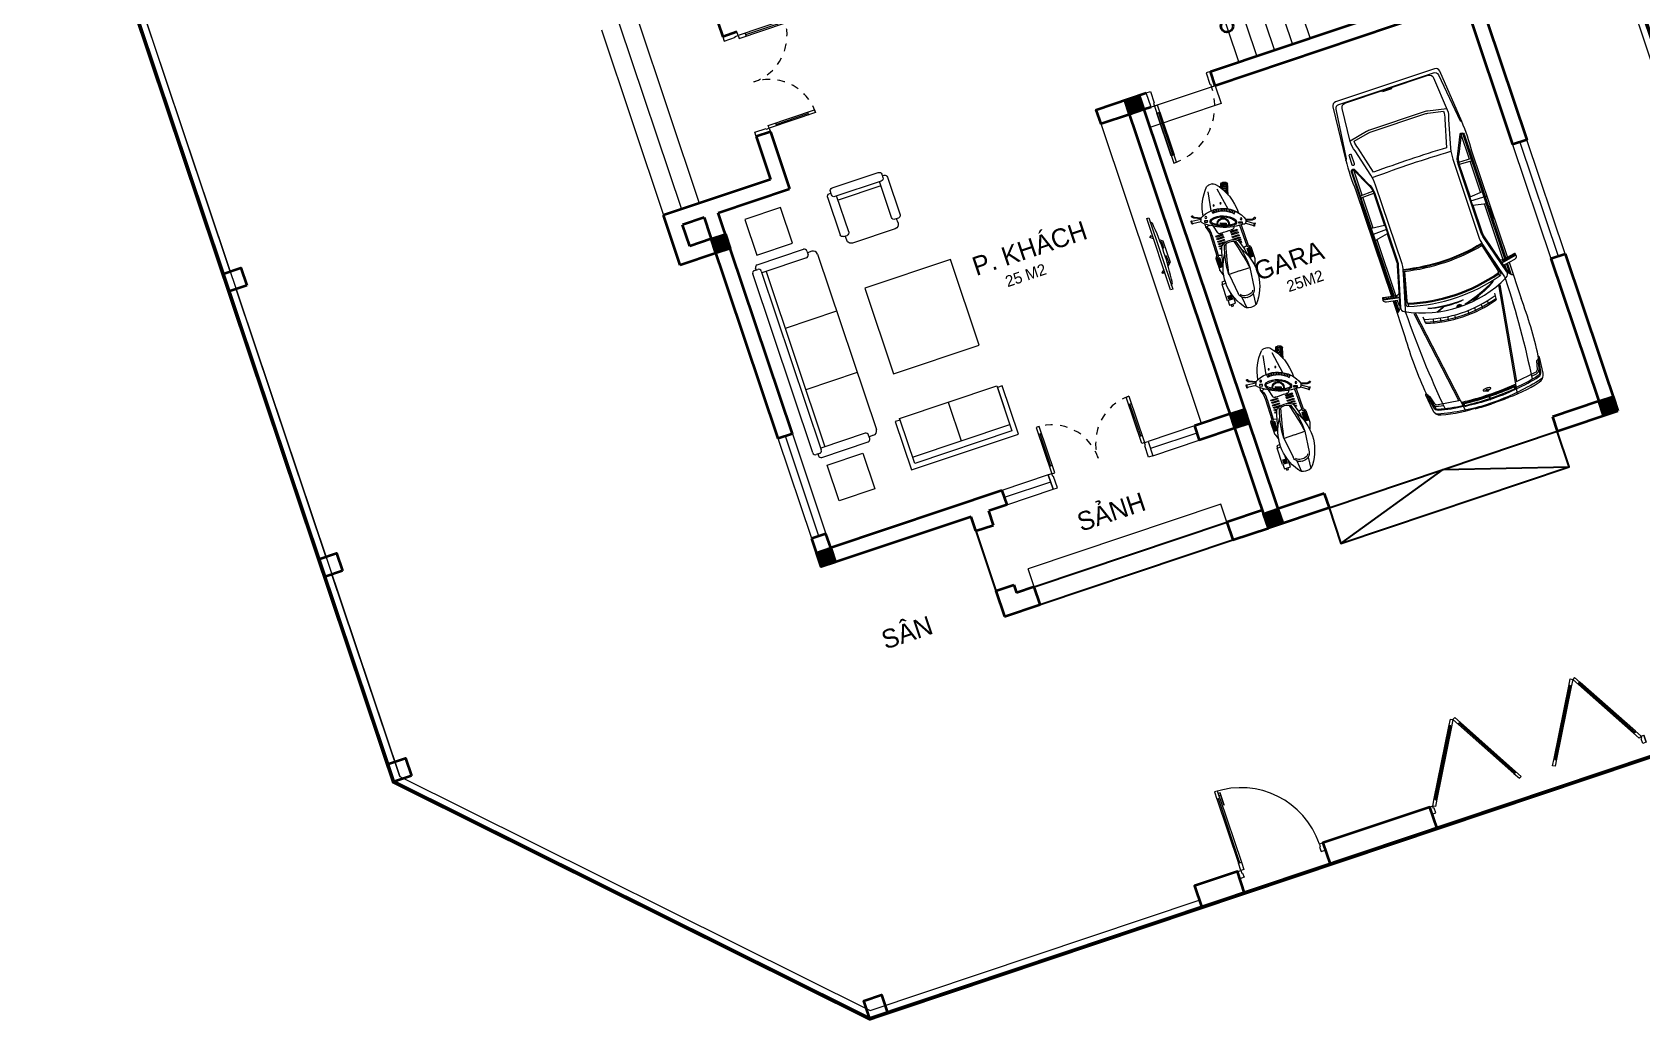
# Model space of a CAD drawing. Header units: metres. Extents: x 568336 to 569219, y 2065964 to 2066430.
# Drawn here: x 568352.78 to 568374.17, y 2066049.52 to 2066062.66 of the extents above; entities that cross this region are included whole.
import ezdxf

# ---------------------------------------------------------------- set-up
doc = ezdxf.new("R2010")
doc.units = ezdxf.units.M
for name, pattern in [('$AUDIT_BAD_LTYPE2', [0]), ('CENTER', [2, 1.25, -0.25, 0.25, -0.25]), ('DASHED', [0.75, 0.5, -0.25]), ('HIDDEN', [0.375, 0.25, -0.125]), ('HIDDEN2', [0.1875, 0.125, -0.0625]), ('Xref-VCMT-BT3 - tuong bao$0$HIDDEN', [0.375, 0.25, -0.125])]:
    doc.linetypes.add(name, pattern=pattern)
doc.layers.get('0').update_dxf_attribs({"linetype": 'CONTINUOUS'})
for name, color, linetype, lineweight in [('-CONCRETE', 1, 'CONTINUOUS', 35), ('-DOOR', 137, 'CONTINUOUS', 9), ('-FURNITURE', 46, 'CONTINUOUS', 9), ('-KH', 143, 'CONTINUOUS', 13), ('-LINE1', 7, 'CONTINUOUS', 18), ('-RANH GIOI KHU DAT', 12, 'CENTER', 18), ('-TEXT', 7, 'CONTINUOUS', 15), ('-WALL', 4, 'CONTINUOUS', 35), ('Bighome_khuat', 251, 'DASHED', 5), ('TEXT25', 2, 'CONTINUOUS', 13)]:
    doc.layers.add(name, color=color, linetype=linetype, lineweight=lineweight)
doc.layers.add('SOLO', color=7, linetype='CONTINUOUS')
doc.styles.add('T1', font='', dxfattribs={"height": 200})
doc.styles.get('T1').set_extended_font_data('VNgeometric Light')

# ---------------------------------------------------------------- blocks, each defined once
blk = doc.blocks.new('A$C5C575821')
at = {"layer": '-CONCRETE'}
h = blk.add_hatch(color=256, dxfattribs=at)
h.dxf.hatch_style = 1
h.paths.add_polyline_path([(0, 200), (0, 0), (200, 0), (200, 200)])
blk.add_lwpolyline([(0, 0), (200, 0), (200, 200), (0, 200)], close=True, dxfattribs=at)
blk = doc.blocks.new('LUOI M1')
at = {"layer": '-WALL'}
for p in [(-200, 13100), (4600, 13100), (8100, 13100), (-200, 9400), (4600, 9400), (8100, 9400), (-200, 5600), (4600, 5600), (8100, 5600), (-200, -200), (4600, -200), (8100, -200)]:
    blk.add_blockref('A$C5C575821', p, dxfattribs=at)
blk = doc.blocks.new('BT1-T1')
at = {"layer": '-CONCRETE', "xscale": -1}
blk.add_blockref('LUOI M1', (203987, 32801), dxfattribs=at)
blk = doc.blocks.new('A$C6CE07C06')
for p, q in [((1925, 1839), (1915, 1601)), ((2811, 1945), (2844, 1766)), ((2816, 1953), (2822, 1954)), ((2828, 1949), (2860, 1769)), ((2900, 1839), (3433, 1839)), ((3068, 1815), (2905, 1815)), ((1355, 1774), (989, 1774)), ((1356, 1801), (1350, 1615)), ((1387, 1801), (1382, 1615)), ((1842, 1774), (1387, 1774)), ((1857, 1615), (1840, 1801)), ((1980, 1615), (2018, 1801)), ((2839, 1774), (2013, 1774)), ((2856, 1761), (2853, 1760)), ((3055, 1801), (2907, 1801)), ((2996, 1774), (2912, 1774)), ((3245, 1511), (3341, 1500)), ((3370, 1393), (3312, 1380)), ((3391, 1290), (3332, 1281)), ((3406, 1186), (3347, 1180)), ((3414, 1081), (3355, 1079)), ((3391, 675), (3332, 685)), ((3406, 779), (3347, 785)), ((3414, 884), (3355, 886)), ((3341, 465), (3245, 454)), ((3370, 572), (3312, 585)), ((1356, 164), (1350, 350)), ((1387, 164), (1382, 351)), ((1857, 351), (1840, 164)), ((1925, 127), (1915, 364)), ((1980, 351), (2018, 164)), ((1355, 191), (989, 191)), ((1842, 191), (1387, 191)), ((2839, 191), (2013, 191)), ((2811, 20), (2844, 199)), ((2816, 12), (2822, 11)), ((2828, 16), (2860, 196)), ((2901, 127), (3422, 127)), ((3068, 150), (2905, 150)), ((3055, 164), (2907, 164)), ((2996, 191), (2912, 191))]:
    blk.add_line(p, q)
for points in [[(48, 285), (48, 1680, -0.373826), (99, 1739), (803, 1820), (820, 1839), (54, 1773, 0.383818), (0, 1713), (0, 252, 0.383818), (54, 192), (820, 126), (803, 145), (99, 226, -0.373826)], [(2557, 404), (3001, 284, 0.388671), (3036, 301, 0.143383), (3036, 1665, 0.390953), (3001, 1682), (2557, 1559, -0.106047)], [(4564, 983, 0.027521), (4546, 1368, -0.543027), (4554, 1373), (4603, 1360, -0.308444), (4617, 1345, -0.028524), (4637, 983, -0.028524), (4617, 620, -0.308444), (4603, 605), (4554, 592, -0.543027), (4546, 597, 0.027521)], [(4501, 981, 0.027754), (4500, 1005, 0.037978), (4497, 1021, 0.078467), (4490, 1036, 0.253942), (4486, 1038, 0.253942), (4481, 1036, 0.078467), (4475, 1021, 0.037978), (4472, 1005, 0.027754), (4470, 981, 0.027754), (4472, 958, 0.037978), (4475, 941, 0.078467), (4481, 927, 0.253942), (4486, 924, 0.253942), (4490, 927, 0.078467), (4497, 941, 0.037978), (4500, 958, 0.027754)], [(906, 228), (776, 228, 0.414214), (764, 215), (764, 203, 0.414214), (776, 190), (906, 190, 0.414214), (919, 203), (919, 215, 0.414214)]]:
    blk.add_lwpolyline(points, format="xyb", close=True)
for points in [[(817, 1835, -0.039974), (1255, 1839), (2827, 1839)], [(2832, 150), (1846, 150), (999, 150, -0.758852), (984, 205), (1232, 321, -0.14996), (1372, 364), (1915, 364), (2389, 364, -0.077307), (2455, 354), (3016, 199, 0.360394), (3088, 230, 0.242572), (3089, 1735, 0.360655), (3017, 1766), (2455, 1611, -0.077307), (2389, 1601), (1915, 1601), (1372, 1601, -0.137614), (1232, 1645), (984, 1761, -0.758852), (999, 1815), (1846, 1815), (2832, 1815)], [(2834, 1801), (999, 1801, 0.768317), (992, 1772), (1240, 1655, 0.14228), (1371, 1613), (1857, 1615), (1865, 1608), (1971, 1608), (1980, 1615), (2389, 1615, 0.077278), (2451, 1624), (3023, 1782, 0.231129), (3080, 1839)], [(2912, 1774), (2884, 1931, 0.322829), (2849, 1965), (2812, 1959, 0.422531), (2806, 1952), (2842, 1758), (2825, 1723)], [(4578, 1777, -0.06824), (4603, 1702, -0.051611), (4688, 983), (4688, 1178, 0.069896), (4626, 1707, 0.32103), (4523, 1797), (4292, 1820, 0.311578), (4273, 1810, 0.311578)], [(4609, 1370, 0.043765), (4549, 1724, 0.303464), (4496, 1773), (4373, 1795, 0.018633), (4273, 1810, 0.083909), (4370, 1778), (4493, 1756, -0.304556), (4533, 1720, -0.038587), (4593, 1374)], [(4553, 340, -0.027873), (3110, 247, -0.059366), (3058, 256), (2582, 386, 0.079464), (2446, 413), (1281, 413, 0.06068), (1127, 394), (736, 296, -0.120949), (592, 270), (116, 311, -0.39497), (59, 371), (59, 1600, -0.404135), (117, 1660), (602, 1699, -0.112937), (736, 1673), (1127, 1571, 0.06068), (1281, 1553), (2446, 1553, 0.070217), (2582, 1578), (3058, 1711, -0.044809), (3109, 1718, -0.02806), (4553, 1625)], [(585, 1698), (531, 1430, 0.050349), (524, 1369), (524, 593, 0.051729), (531, 530), (585, 271)], [(713, 346, -0.11132), (605, 325), (561, 536, -0.051729), (555, 593), (555, 1369, -0.050349), (560, 1424), (605, 1644, -0.111864), (714, 1623), (1102, 1522, 0.016174), (1102, 443), (713, 347)], [(4517, 1385), (4476, 1703, 0.304567), (4446, 1739), (4333, 1770, -0.23887), (4324, 1778), (4320, 1790)], [(4512, 1628), (4500, 1706, 0.304567), (4453, 1762), (4438, 1766)], [(1170, 1557, 0.017383), (1170, 408, -9.34877)], [(2526, 1563, -0.107872), (2527, 402, 0.970081)], [(2537, 1565, -0.107895), (2538, 400, -0.109161)], [(3212, 1273, -0.045041), (3259, 1070, 0.050749), (3081, 1543, -0.062222), (3208, 1285), (3219, 1281), (3256, 1209)], [(3104, 1495, -0.052375), (3205, 1275), (3214, 1272), (3259, 1184)], [(4578, 988, 0.025968), (4561, 1353, -0.502127), (4565, 1357), (4613, 1347)], [(4689, 1226), (4695, 1226, -0.001921), (4700, 983)], [(3197, 762, -0.045041), (3153, 558, 0.050749), (3195, 1062, -0.062222), (3198, 775), (3207, 766), (3242, 679)], [(3239, 660), (3198, 760), (3191, 767, 0.052375), (3195, 1009)], [(4578, 188, 0.06824), (4603, 263, 0.051611), (4688, 983), (4688, 788, -0.069896), (4626, 258, -0.32103), (4523, 168), (4292, 145, -0.311578), (4273, 155, -0.311578)], [(4613, 618), (4565, 608, -0.502127), (4561, 612, 0.02601), (4578, 977, 0.026384)], [(4689, 739), (4695, 739, 0.001921), (4700, 983)], [(4611, 595, -0.046101), (4549, 241, -0.303464), (4496, 192), (4373, 171, -0.018633), (4273, 155, -0.083909), (4370, 187), (4493, 209, 0.304556), (4533, 245, 0.038587), (4593, 591)], [(4517, 580), (4476, 262, -0.304567), (4446, 227), (4333, 195, 0.23887), (4324, 187), (4320, 175)], [(2834, 164), (999, 164, -0.768317), (992, 193), (1240, 310, -0.149181), (1371, 351), (1857, 351), (1865, 357), (1971, 357), (1980, 351), (2389, 351, -0.077278), (2451, 341), (3023, 184, -0.228236), (3080, 127)], [(2912, 191), (2884, 34, -0.322829), (2849, 0), (2812, 6, -0.422531), (2806, 14), (2842, 207), (2825, 242)], [(4512, 337), (4500, 259, -0.304567), (4453, 203), (4438, 199)], [(817, 130, 0.041495), (1267, 127), (2827, 127)]]:
    blk.add_lwpolyline(points, format="xyb")
for points in [[(2072, 1839), (2072, 1815), (2251, 1815), (2251, 1839)], [(2092, 1839), (2092, 1830), (2233, 1830), (2233, 1839)], [(2835, 1963), (2874, 1764), (2872, 1737)], [(2558, 1553), (2959, 1653), (3041, 1653)], [(3153, 1597), (4682, 1360)], [(3157, 1617), (4514, 1407)], [(49, 1051), (76, 1051), (76, 920), (49, 920)], [(3153, 368), (4682, 605)], [(3157, 348), (4514, 558)], [(2558, 412), (2959, 313), (3041, 313)], [(2835, 2), (2874, 201), (2872, 228)], [(2072, 127), (2072, 150), (2251, 150), (2251, 127)], [(2092, 127), (2092, 135), (2233, 135), (2233, 127)]]:
    blk.add_lwpolyline(points)
blk.add_lwpolyline([(4637, 988), (4570, 988), (4570, 977), (4637, 977)], close=True)
blk.add_circle((4502, 982), 17.5)
for centre, radius, start, end in [((2818, 1947), 6.67, 102.2823, 190.4042), ((2821, 1948), 6.67, 10.3268, 82.609), ((3648, -4086), 5929, 83.9529, 92.0822), ((2851, 1767), 6.67, 190.4042, 285.2365), ((2854, 1768), 6.67, 285.2365, 10.3268), ((714, 984), 2372, 343.5716, 16.3779), ((714, 983), 2387, 343.6793, 16.2892), ((1629, 983), 1731, 359.9757, 17.6213), ((1607, 983), 1789, 359.9764, 16.8703), ((1629, 983), 1789, 359.9764, 16.7982), ((1059, 1015), 3532, 359.565, 5.5133), ((1059, 1015), 3560, 359.5684, 5.381), ((4612, 1343), 4.58, 6.5805, 75.1489), ((3280, 983), 40.8, 103.7631, 256.1858), ((3280, 983), 25.6, 111.5508, 248.398), ((1629, 982), 1731, 342.3787, 0.0243), ((1607, 982), 1789, 343.1297, 0.0236), ((1629, 982), 1789, 343.2018, 0.0236), ((1059, 950), 3532, 354.4867, 0.4446), ((1059, 950), 3560, 354.619, 0.4411), ((4612, 622), 4.58, 284.8511, 353.4195), ((2818, 19), 6.67, 169.5958, 257.7177), ((2821, 17), 6.67, 277.391, 349.6732), ((2851, 198), 6.67, 74.7635, 169.5958), ((2854, 197), 6.67, 349.6732, 74.7635), ((3653, 6050), 5928, 267.7698, 276.0029)]:
    blk.add_arc(centre, radius, start, end)
blk = doc.blocks.new('*U221')
for p, q in [((-1310, 550), (-1350, 550)), ((-1330, 100), (-1330, 550)), ((-90, 550), (-50, 550)), ((-70, 100), (-70, 550)), ((-1310, 100), (-1350, 100)), ((-90, 100), (-50, 100))]:
    blk.add_line(p, q)
for points in [[(-1350, 0), (-1310, 0), (-1310, 650), (-1350, 650)], [(-50, 0), (-90, 0), (-90, 650), (-50, 650)], [(-1400, -200), (-1340, -200), (-1340, -40), (-1350, -40), (-1350, 0), (-1400, 0)], [(0, -200), (-60, -200), (-60, -40), (-50, -40), (-50, 0), (0, 0)]]:
    blk.add_lwpolyline(points, close=True)
at = {"linetype": 'HIDDEN', "ltscale": 0.1}
for centre, start, end in [((-1350, 0), 0, 90), ((-50, 0), 90, 180)]:
    blk.add_arc(centre, 650, start, end, dxfattribs=at)
blk = doc.blocks.new('*U220')
at = {"color": 251}
blk.add_line((-70, 100), (-70, 700), dxfattribs=at)
for points in [[(-50, 0), (-50, 800), (-90, 800), (-90, 0)], [(-50, 100), (-90, 100), (-90, 700), (-50, 700)], [(-900, -200), (-840, -200), (-840, -40), (-850, -40), (-850, 0), (-900, 0)], [(0, -200), (-60, -200), (-60, -40), (-50, -40), (-50, 0), (0, 0)]]:
    blk.add_lwpolyline(points, close=True)
at = {"layer": 'Bighome_khuat', "linetype": 'Xref-VCMT-BT3 - tuong bao$0$HIDDEN'}
blk.add_arc((-50, 0), 800, 90, 180, dxfattribs=at)
blk = doc.blocks.new('XR.MB.LM123$0$tvi 1')
blk.add_lwpolyline([(29, 0), (29, -1000), (0, -1000), (0, 0)], close=True)
for points in [[(29, -50), (52, -81)], [(-24, -236), (-39, -252)], [(0, -285), (-39, -252)], [(0, -256), (-24, -236)], [(70, -315), (111, -350), (111, -650), (70, -685)], [(89, -446), (89, -360), (71, -345)], [(89, -554), (89, -640), (71, -655)], [(89, -446), (73, -446)], [(89, -554), (73, -554)], [(0, -715), (-39, -748)], [(-24, -764), (-39, -748)], [(0, -744), (-24, -764)], [(29, -950), (52, -919)]]:
    blk.add_lwpolyline(points)
blk.add_arc((-4025, -500), 4099, 354.1311, 5.8689)
blk = doc.blocks.new('A$C3a7320a7')
at = {"layer": '-FURNITURE'}
for p, q in [((0, 23), (0, 700)), ((0, 700), (1500, 700)), ((1500, 700), (1500, 23)), ((1432, 632), (68, 632)), ((68, 632), (68, 23)), ((68, 542), (1432, 542)), ((750, 0), (750, 542)), ((1432, 0), (1432, 632)), ((1432, 23), (1432, 632)), ((68, 23), (0, 23)), ((68, 23), (68, 0)), ((68, 0), (1432, 0)), ((1432, 0), (1432, 23)), ((1500, 23), (1432, 23))]:
    blk.add_line(p, q, dxfattribs=at)
blk = doc.blocks.new('A$Ce56c61a3')
at = {"layer": '-FURNITURE'}
for p, q in [((0, 744), (0, 96)), ((84, 780), (36, 780)), ((60, 780), (60, 804)), ((96, 840), (624, 840)), ((120, 96), (120, 744)), ((624, 720), (120, 720)), ((180, 120), (180, 720)), ((660, 804), (660, 756)), ((720, 780), (660, 780)), ((780, 120), (780, 720)), ((36, 60), (84, 60)), ((60, 60), (60, 36)), ((96, 0), (624, 0)), ((624, 120), (120, 120)), ((660, 36), (660, 84)), ((720, 60), (660, 60))]:
    blk.add_line(p, q, dxfattribs=at)
for centre, radius, start, end in [((36, 744), 36, 90, 180), ((96, 804), 36, 90, 180), ((84, 744), 36, 0, 90), ((624, 804), 36, 0, 90), ((624, 756), 36, 270, 0), ((720, 720), 60, 0, 90), ((36, 96), 36, 180, 270), ((96, 36), 36, 180, 270), ((84, 96), 36, 270, 0), ((624, 84), 36, 0, 90), ((624, 36), 36, 270, 0), ((720, 120), 60, 270, 0)]:
    blk.add_arc(centre, radius, start, end, dxfattribs=at)
blk = doc.blocks.new('A$C1D9F77BD')
h = blk.add_hatch()
h.set_pattern_fill('ANSI31', color=256, scale=100, angle=405, style=0)
h.set_pattern_definition([(90, (2076.775, -139234.453), (-12.5, 1e-15), [])])
h.paths.add_polyline_path([(-219, -260), (-219, -302), (-97, -302), (-97, -260)])
h.paths.add_polyline_path([(-97, 123), (-97, 166), (-219, 166), (-219, 123)])
h = blk.add_hatch()
h.set_pattern_fill('ANSI31', color=256, scale=170, angle=335, style=0)
h.set_pattern_definition([(20, (-186.436, -139188.296), (-7.267928, 19.9684682), [])])
h.paths.add_polyline_path([(494, -160), (533, -162, 0.210627), (424, 135), (397, 109, -0.250766)])
h = blk.add_hatch()
h.set_pattern_fill('BOX', color=256, scale=60, angle=290, style=0)
h.set_pattern_definition([(20, (2080.745, -138865.224), (-20.521209, 56.381557), []), (20, (2085.875, -138879.32), (-20.521209, 56.381557), []), (290, (2080.745, -138865.224), (56.381557, 20.521209), [-15, 15]), (290, (2094.84, -138860.093), (56.381557, 20.521209), [-15, 15]), (290, (2108.936, -138854.963), (56.381557, 20.521209), [15, -15]), (290, (2123.03, -138849.83), (56.381557, 20.521209), [15, -15]), (20, (2091.006, -138893.414), (-20.521209, 56.381557), [15, -15]), (20, (2096.136, -138907.51), (-20.521209, 56.381557), [15, -15])])
h.paths.add_polyline_path([(830, 67, 0.414214), (842, 93), (833, 116), (825, 139, 0.414214), (799, 151), (658, 113, -0.052547), (783, 45)])
for p, q in [((157, 313), (186, 333)), ((163, 305), (192, 325)), ((231, 209), (165, 307)), ((257, 224), (190, 323)), ((243, 329), (247, 350)), ((275, 231), (243, 220)), ((268, 231), (244, 315)), ((253, 329), (255, 338)), ((278, 234), (254, 315)), ((-687, 10), (-840, -5)), ((-346, 78), (-624, 44)), ((-346, -68), (-344, 78)), ((-263, 176), (-340, 149)), ((-87, 178), (-253, 178)), ((-87, 178), (-59, 152)), ((-87, 162), (-87, 178)), ((-59, 132), (-72, 83)), ((228, 148), (-59, 152)), ((230, 128), (-59, 132)), ((226, 181), (233, 80)), ((237, 47), (228, 44)), ((279, 102), (286, 105)), ((289, -4), (286, 5)), ((286, 2), (289, -7)), ((397, 109), (424, 135)), ((786, -5), (488, 47)), ((658, 113), (799, 151)), ((783, 45), (830, 67)), ((825, 139), (842, 93)), ((833, 116), (842, 92)), ((-854, -55), (-854, -81)), ((-687, -147), (-840, -132)), ((-712, -55), (-712, -68)), ((-712, -81), (-712, -68)), ((-346, -214), (-624, -180)), ((-346, -68), (-348, -214)), ((330, -208), (228, -181)), ((339, -142), (342, -151)), ((494, -160), (533, -162)), ((786, -132), (532, -176)), ((866, -43), (866, -93)), ((-263, -312), (-340, -285)), ((-87, -314), (-253, -314)), ((-67, -299), (-87, -314)), ((-87, -299), (-87, -314)), ((-59, -269), (-72, -219)), ((214, -264), (-59, -269)), ((222, -284), (-59, -289)), ((347, -293), (349, -309)), ((413, -325), (352, -241)), ((401, -228), (409, -226)), ((436, -343), (449, -460)), ((484, -331), (452, -343)), ((465, -337), (479, -457)), ((474, -335), (510, -415)), ((484, -331), (518, -409)), ((518, -426), (535, -440)), ((526, -420), (533, -426)), ((447, -460), (481, -456)), ((448, -470), (482, -466))]:
    blk.add_line(p, q)
for points in [[(-219, 166), (-219, 123), (-97, 123), (-97, 166)], [(243, 167), (258, 126), (277, 133), (262, 174)], [(301, -38), (327, -108), (340, -103), (314, -33)], [(-736, -288), (-736, -314), (-760, -314), (-760, -288)], [(-662, -284), (-662, -291), (-615, -291), (-615, -284)], [(-662, -298), (-662, -305), (-615, -305), (-615, -298)], [(-662, -312), (-662, -320), (-615, -320), (-615, -312)], [(-219, -302), (-219, -260), (-97, -260), (-97, -302)], [(417, -303), (402, -263), (421, -256), (436, -296)]]:
    blk.add_lwpolyline(points, close=True)
at = {"linetype": 'HIDDEN2', "ltscale": 200}
for points in [[(21, 54), (21, 80), (6, 80), (6, 59)], [(53, 36), (53, 80), (38, 80), (38, 48)], [(70, -143), (70, -217), (85, -217), (85, 80), (70, 80), (70, 7)], [(6, -196), (6, -217), (21, -217), (21, -190)], [(38, -184), (38, -217), (53, -217), (53, -172)]]:
    blk.add_lwpolyline(points, dxfattribs=at)
for points in [[(103, 80), (103, -217), (118, -217), (118, 80)], [(141, 80), (141, -217), (157, -217), (157, 80)], [(175, 80), (175, -217), (190, -217), (190, 80)]]:
    blk.add_lwpolyline(points, close=True, dxfattribs=at)
for points in [[(-673, -338), (-736, -338), (-736, -252), (-655, -252)], [(-575, -277), (-673, -277), (-673, -343), (-443, -343), (-443, -290)], [(-410, -288), (-410, -338), (-443, -338)]]:
    blk.add_lwpolyline(points)
for centre, radius in [((306, 173), 12.8), ((588, -21), 7.7), ((588, -116), 7.7), ((470, -267), 12.8)]:
    blk.add_circle(centre, radius)
for centre, radius, start, end in [((160, 309), 5, 124.1044, 304.1044), ((189, 329), 5, 304.1044, 124.1044), ((254, 191), 30, 110.3225, 200.3225), ((273, 323), 30, 169.0525, 196.2532), ((257, 348), 10, 259.1414, 172.2448), ((283, 324), 30, 169.0525, 196.2532), ((141, -138), 393, 330.5976, 70.0474), ((-754, -55), 100, 117.4832, 180), ((-427, -480), 634, 55.5021, 126.0244), ((-612, -55), 100, 96.9386, 180), ((-544, -68), 141, 150.1191, 209.8708), ((-640, -13), 30, 97.8829, 150.1191), ((-344, -1040), 1118, 69.8271, 90.0821), ((-1499, -5836), 6026, 75.1425, 78.9494), ((-253, 148), 30, 90, 109.5456), ((-369, -1036), 1157, 69.0112, 80.8998), ((-57, 162), 30, 180, 265.1424), ((-92, -68), 154, 329.829, 30.171), ((-4, -12), 50, 0, 25.0581), ((-71, -55), 153, 355.1878, 40.6702), ((235, 15), 30, 104.7219, 204.7762), ((-4326, -68), 4535, 359.103, 0.897), ((216, 158), 30, 265.1424, 274.0002), ((916, 150), 686, 185.8827, 214.7623), ((303, 58), 50, 110.3225, 185.9041), ((808, 110), 557, 185.9041, 214.741), ((303, 58), 35, 110.3225, 185.9041), ((808, 110), 542, 185.9041, 214.741), ((296, 55), 50, 71.5538, 110.3225), ((296, 55), 35, 71.5538, 110.3225), ((314, -74), 81.8, 290.3225, 110.3225), ((148, -134), 273, 345.336, 55.3091), ((148, -134), 288, 345.336, 55.3091), ((399, -513), 678, 48.0397, 90.6167), ((194, -117), 303, 351.845, 48.155), ((806, 132), 20, 20, 110), ((823, 86), 20, 290, 20), ((-754, -81), 100, 180, 242.5168), ((-427, 343), 634, 233.9756, 304.5871), ((-612, -81), 100, 180, 263.0614), ((-640, -124), 30, 209.8708, 262.182), ((-1307, 4922), 5225, 280.57, 285.0028), ((-349, 930), 1145, 270.1592, 289.9315), ((-369, 899), 1157, 279.1002, 290.9888), ((-4, -125), 50, 334.9419, 0), ((-71, -81), 153, 319.3298, 4.8122), ((235, -152), 30, 155.2238, 255.2781), ((314, -74), 71.8, 290.3225, 110.3225), ((391, -179), 50, 214.741, 290.3225), ((391, -179), 35, 214.741, 290.3225), ((382, -185), 35, 290.3225, 329.0913), ((384, -182), 50, 290.3225, 329.0913), ((399, 376), 678, 278.7378, 311.9603), ((816, -43), 50, 0, 43.6257), ((816, -93), 50, 316.9817, 0), ((-253, -284), 30, 250.4544, 270), ((-57, -299), 30, 94.8576, 180), ((-57, -299), 10, 94.8576, 180), ((216, -294), 30, 85.9998, 94.8576), ((246, -452), 189, 57.9343, 98.2692), ((242, -515), 232, 62.5839, 94.9315), ((63, -206), 297, 342.9493, 351.9218), ((613, -5068), 4766, 92.5649, 93.1782), ((441, -315), 30, 200.3225, 290.3225), ((537, -403), 30, 203.7468, 230.9475), ((545, -397), 30, 203.7468, 230.9475), ((541, -432), 10, 227.7552, 140.8586), ((447, -465), 5, 96.5406, 276.5406), ((482, -461), 5, 276.5406, 96.5406)]:
    blk.add_arc(centre, radius, start, end)
blk = doc.blocks.new('t1$0$D11')
at = {"linetype": '$AUDIT_BAD_LTYPE2'}
for p, q in [((70, 100), (70, 1000)), ((90, 1000), (90, 100))]:
    blk.add_line(p, q, dxfattribs=at)
for points in [[(50, 1000), (90, 1000), (90, 1100), (50, 1100), (50, 1000)], [(50, 1003), (50, 100)], [(50, 100), (90, 100), (90, 0), (50, 0), (50, 100)]]:
    blk.add_lwpolyline(points)
for points in [[(118, 895), (118, 1064), (90, 1064), (90, 1036), (113, 1036), (113, 895)], [(0, 0), (50, 0), (50, -40), (60, -40), (60, -100), (0, -100)], [(1200, 0), (1150, 0), (1150, -40), (1140, -40), (1140, -100), (1200, -100)]]:
    blk.add_lwpolyline(points, close=True)
at = {"linetype": '$AUDIT_BAD_LTYPE2', "ltscale": 0.3}
blk.add_arc((50, 0), 1100, 0, 90, dxfattribs=at)
blk = doc.blocks.new('A$C617b7985')
at = {"layer": '-DOOR'}
for p, q in [((50, 187), (540, 1035)), ((570, 1018), (80, 169)), ((670, 1018), (1160, 169)), ((1191, 187), (701, 1035)), ((1281, 0), (1281, 100))]:
    blk.add_line(p, q, dxfattribs=at)
for points in [[(620, 1104), (570, 1018), (559, 1024), (564, 1033), (556, 1038), (551, 1029), (540, 1035), (590, 1122)], [(620, 1104), (670, 1018), (681, 1024), (676, 1033), (685, 1038), (690, 1029), (701, 1035), (651, 1122)], [(556, 1038), (564, 1033), (64, 167), (56, 172)], [(685, 1038), (676, 1033), (1176, 167), (1185, 172)], [(61, 180), (56, 172), (64, 167), (69, 175), (80, 169), (30, 83), (0, 100), (50, 187)], [(1180, 180), (1185, 172), (1176, 167), (1171, 175), (1160, 169), (1210, 83), (1241, 100), (1191, 187)], [(1231, 65), (1241, 65), (1241, 100), (1281, 100), (1281, 0), (1231, 0)]]:
    blk.add_lwpolyline(points, close=True, dxfattribs=at)
blk = doc.blocks.new('BT4-T1')
at = {"layer": '-DOOR'}
for points in [[(195032, -122411), (195032, -122661), (194032, -122661)], [(195032, -122411), (194132, -122411)], [(198632, -124411), (198632, -126011)], [(188132, -126411), (188132, -125011)], [(191282, -126711), (190632, -126711)], [(193332, -126711), (192682, -126711)]]:
    blk.add_lwpolyline(points, dxfattribs=at)
for points in [[(198532, -126011), (198732, -126011), (198732, -124411), (198532, -124411)], [(188032, -125011), (188232, -125011), (188232, -126411), (188032, -126411)], [(191282, -126611), (190632, -126611), (190632, -126811), (191282, -126811)], [(192682, -126811), (193332, -126811), (193332, -126611), (192682, -126611)]]:
    blk.add_lwpolyline(points, close=True, dxfattribs=at)
at = {"layer": '-FURNITURE'}
for p, q in [((188443, -122792), (188491, -122792)), ((188467, -122792), (188467, -122768)), ((188503, -122732), (189151, -122732)), ((189187, -122768), (189187, -122816)), ((189247, -122792), (189187, -122792)), ((188407, -125336), (188407, -122828)), ((188527, -122828), (188527, -125336)), ((189151, -122852), (188527, -122852)), ((188587, -122852), (188587, -125312)), ((189307, -122852), (189307, -125312)), ((189307, -123652), (188587, -123652)), ((189307, -124512), (188587, -124512)), ((188491, -125372), (188443, -125372)), ((188467, -125372), (188467, -125396)), ((189151, -125312), (188527, -125312)), ((189187, -125396), (189187, -125348)), ((189247, -125372), (189187, -125372)), ((188503, -125432), (189151, -125432))]:
    blk.add_line(p, q, dxfattribs=at)
for points in [[(188537, -122609), (189037, -122609), (189037, -122109), (188537, -122109)], [(193432, -122411), (193832, -122411), (193832, -126611), (193432, -126611)], [(189761, -123482), (189761, -124682), (190961, -124682), (190961, -123482)], [(188537, -125554), (189037, -125554), (189037, -126054), (188537, -126054)]]:
    blk.add_lwpolyline(points, close=True, dxfattribs=at)
for centre, radius, start, end in [((188443, -122828), 36, 90, 180), ((188503, -122768), 36, 90, 180), ((188491, -122828), 36, 0, 90), ((189151, -122768), 36, 0, 90), ((189151, -122816), 36, 270, 0), ((189247, -122852), 60, 0, 90), ((188443, -125336), 36, 180, 270), ((188491, -125336), 36, 270, 0), ((189151, -125348), 36, 0, 90), ((189247, -125312), 60, 270, 0), ((188503, -125396), 36, 180, 270), ((189151, -125396), 36, 270, 0)]:
    blk.add_arc(centre, radius, start, end, dxfattribs=at)
at = {"layer": '-LINE1'}
for p, q in [((181832, -114310), (181832, -127669)), ((195432, -122211), (195432, -119611)), ((195682, -122211), (195682, -121211)), ((195932, -122211), (195932, -121211)), ((196182, -122211), (196182, -121211)), ((196432, -122211), (196432, -121211)), ((181832, -127669), (186773, -132610)), ((186773, -132610), (191387, -132610))]:
    blk.add_line(p, q, dxfattribs=at)
at = {"layer": '-LINE1', "ltscale": 10}
for p, q in [((181832, -120585), (181832, -116835)), ((181832, -124585), (181832, -120835)), ((200632, -124585), (200632, -120835)), ((181832, -127669), (181832, -124835))]:
    blk.add_line(p, q, dxfattribs=at)
at = {"layer": '-LINE1'}
for points in [[(187532, -119111), (187532, -121711)], [(187782, -119111), (187782, -121711)], [(188032, -119111), (188032, -121711)], [(190632, -128211), (190632, -127711)], [(193332, -128211), (193332, -127711), (190632, -127711)]]:
    blk.add_lwpolyline(points, dxfattribs=at)
at = {"layer": '-RANH GIOI KHU DAT', "linetype": 'HIDDEN', "ltscale": 10, "const_width": 50}
blk.add_lwpolyline([(200732, -112710), (181732, -112710), (181732, -127710), (186732, -132710), (200732, -132710)], close=True, dxfattribs=at)
at = {"layer": '-WALL'}
for p, q in [((189032, -119111), (189032, -119711)), ((189232, -119711), (189032, -119711)), ((189032, -121111), (189032, -121711)), ((189232, -121111), (189032, -121111)), ((189232, -121111), (189232, -121911)), ((189032, -121711), (187532, -121711)), ((187532, -122411), (187532, -121711)), ((188032, -121911), (187732, -121911)), ((187732, -122211), (187732, -121911)), ((188032, -121911), (188032, -122411)), ((188232, -125011), (188232, -121911)), ((188232, -121911), (189232, -121911)), ((188032, -122211), (187732, -122211)), ((188032, -125011), (188032, -122211)), ((193832, -128211), (193832, -122211)), ((195032, -122411), (195032, -122211)), ((188032, -122411), (187532, -122411)), ((198532, -122411), (195032, -122411)), ((198532, -126011), (198532, -128011)), ((188032, -126811), (188032, -126411)), ((188232, -126611), (188232, -126411)), ((190632, -126611), (188232, -126611)), ((190632, -126611), (190632, -126811)), ((193832, -126611), (193332, -126611)), ((193332, -126611), (193332, -126811)), ((190132, -126811), (188032, -126811)), ((190132, -127011), (190132, -126811)), ((190632, -126811), (190382, -126811)), ((190382, -127011), (190382, -126811)), ((193832, -126811), (193332, -126811)), ((190132, -127011), (190382, -127011)), ((190132, -127851), (190382, -127851)), ((190132, -127851), (190132, -128211)), ((190382, -127851), (190382, -127961)), ((190632, -127961), (190382, -127961)), ((190632, -128211), (190632, -127961)), ((194682, -128011), (194032, -128011)), ((194682, -128011), (194682, -128211)), ((198532, -128011), (197882, -128011)), ((197882, -128011), (197882, -128211)), ((190132, -128211), (190632, -128211)), ((194682, -128211), (193832, -128211)), ((197882, -128211), (198732, -128211))]:
    blk.add_line(p, q, dxfattribs=at)
for points in [[(181982, -120835), (181732, -120835), (181732, -120585), (181982, -120585)], [(181982, -124835), (181732, -124835), (181732, -124585), (181982, -124585)], [(181982, -127710), (181732, -127710), (181732, -127460), (181982, -127460)], [(193332, -128211), (193832, -128211), (193832, -127961), (193332, -127961)], [(191387, -132710), (191987, -132710), (191987, -132410), (191387, -132410)], [(193187, -132710), (194687, -132710), (194687, -132410), (193187, -132410)], [(186982, -132710), (186732, -132710), (186732, -132460), (186982, -132460)]]:
    blk.add_lwpolyline(points, close=True, dxfattribs=at)
for points in [[(193832, -122411), (193432, -122411), (193432, -122211), (194132, -122211)], [(195032, -122211), (198732, -122211), (198732, -124411), (198532, -124411)], [(194132, -122411), (194032, -122411), (194032, -128011)], [(198532, -122411), (198532, -124411)], [(188232, -125011), (188032, -125011)], [(198532, -126011), (198732, -126011)], [(198732, -126011), (198732, -128211)], [(188232, -126411), (188032, -126411)]]:
    blk.add_lwpolyline(points, dxfattribs=at)
blk.add_circle((195432, -121711), 80.5, dxfattribs=at)
at = {"layer": 'SOLO'}
for p, q in [((190132, -126811), (190132, -127851)), ((193832, -127961), (193832, -126811)), ((190632, -127961), (193332, -127961)), ((190632, -128211), (193332, -128211))]:
    blk.add_line(p, q, dxfattribs=at)
for points in [[(194682, -128211), (194682, -128711), (197882, -128711), (197882, -128211)], [(194682, -128211), (197882, -128211)], [(194682, -128711), (196282, -128211), (197882, -128711)]]:
    blk.add_lwpolyline(points, dxfattribs=at)
at = {"layer": '-DOOR'}
for name, p, rotation in [('*U221', (189232, -121111), 270), ('*U220', (194132, -122411), 180)]:
    blk.add_blockref(name, p, dxfattribs=dict(at, rotation=rotation))
for name, p in [('*U221', (192682, -126611)), ('t1$0$D11', (191987, -132410))]:
    blk.add_blockref(name, p, dxfattribs=at)
at = {"layer": '-FURNITURE', "xscale": -1}
for name, p, rotation in [('A$Ce56c61a3', (190515, -122080), 90), ('A$C1D9F77BD', (194622, -124503), 270), ('A$C3a7320a7', (189579, -125269), 180), ('A$C1D9F77BD', (194622, -126799), 270)]:
    blk.add_blockref(name, p, dxfattribs=dict(at, rotation=rotation))
at = {"layer": '-FURNITURE', "xscale": 0.9499999999970896, "yscale": 0.9499999999970896, "zscale": 0.9499999999970896, "rotation": 270}
blk.add_blockref('A$C6CE07C06', (196241, -123125), dxfattribs=at)
at = {"layer": '-FURNITURE', "extrusion": (0, 0, -1), "xscale": -1, "rotation": 0.003689722408406482}
blk.add_blockref('XR.MB.LM123$0$tvi 1', (-193607, -123796), dxfattribs=at)
at = {"layer": '-WALL', "xscale": -1}
for name, p in [('A$C5C575821', (188232, -122411)), ('A$C5C575821', (194032, -122411)), ('A$C5C575821', (188232, -126811)), ('A$C5C575821', (194032, -126811)), ('A$C5C575821', (194032, -128211)), ('A$C5C575821', (194032, -128211)), ('A$C5C575821', (198732, -128211)), ('A$C5C575821', (198732, -128211)), ('A$C617b7985', (195968, -132510))]:
    blk.add_blockref(name, p, dxfattribs=at)
at = {"layer": '-WALL'}
blk.add_blockref('A$C617b7985', (196407, -132510), dxfattribs=at)
at = {"layer": '-TEXT', "color": 2}
for s, p in [('P. KHÁCH', (191216, -123800)), ('GARA', (194747, -125053)), ('SẢNH', (191455, -127467)), ('SÂN', (188491, -128124))]:
    blk.add_text(s, height=250, dxfattribs=at).set_placement(p)
at = {"layer": 'TEXT25', "style": 'T1'}
for s, p in [('25 M2', (191564, -124074)), ('25M2', (195088, -125326))]:
    blk.add_text(s, height=150, rotation=360, dxfattribs=at).set_placement(p)

msp = doc.modelspace()

# ---------------------------------------------------------------- block references
at = {"layer": '-KH', "yscale": 0.001, "zscale": 0.001}
for name, p, xscale, rotation in [('BT1-T1', (568581.598, 2066092.961), -0.001, 18.55150051778948), ('BT4-T1', (568144.659, 2066115.952), 0.001, 18.55150051778719)]:
    msp.add_blockref(name, p, dxfattribs=dict(at, xscale=xscale, rotation=rotation))

doc.saveas('drawing.dxf')
